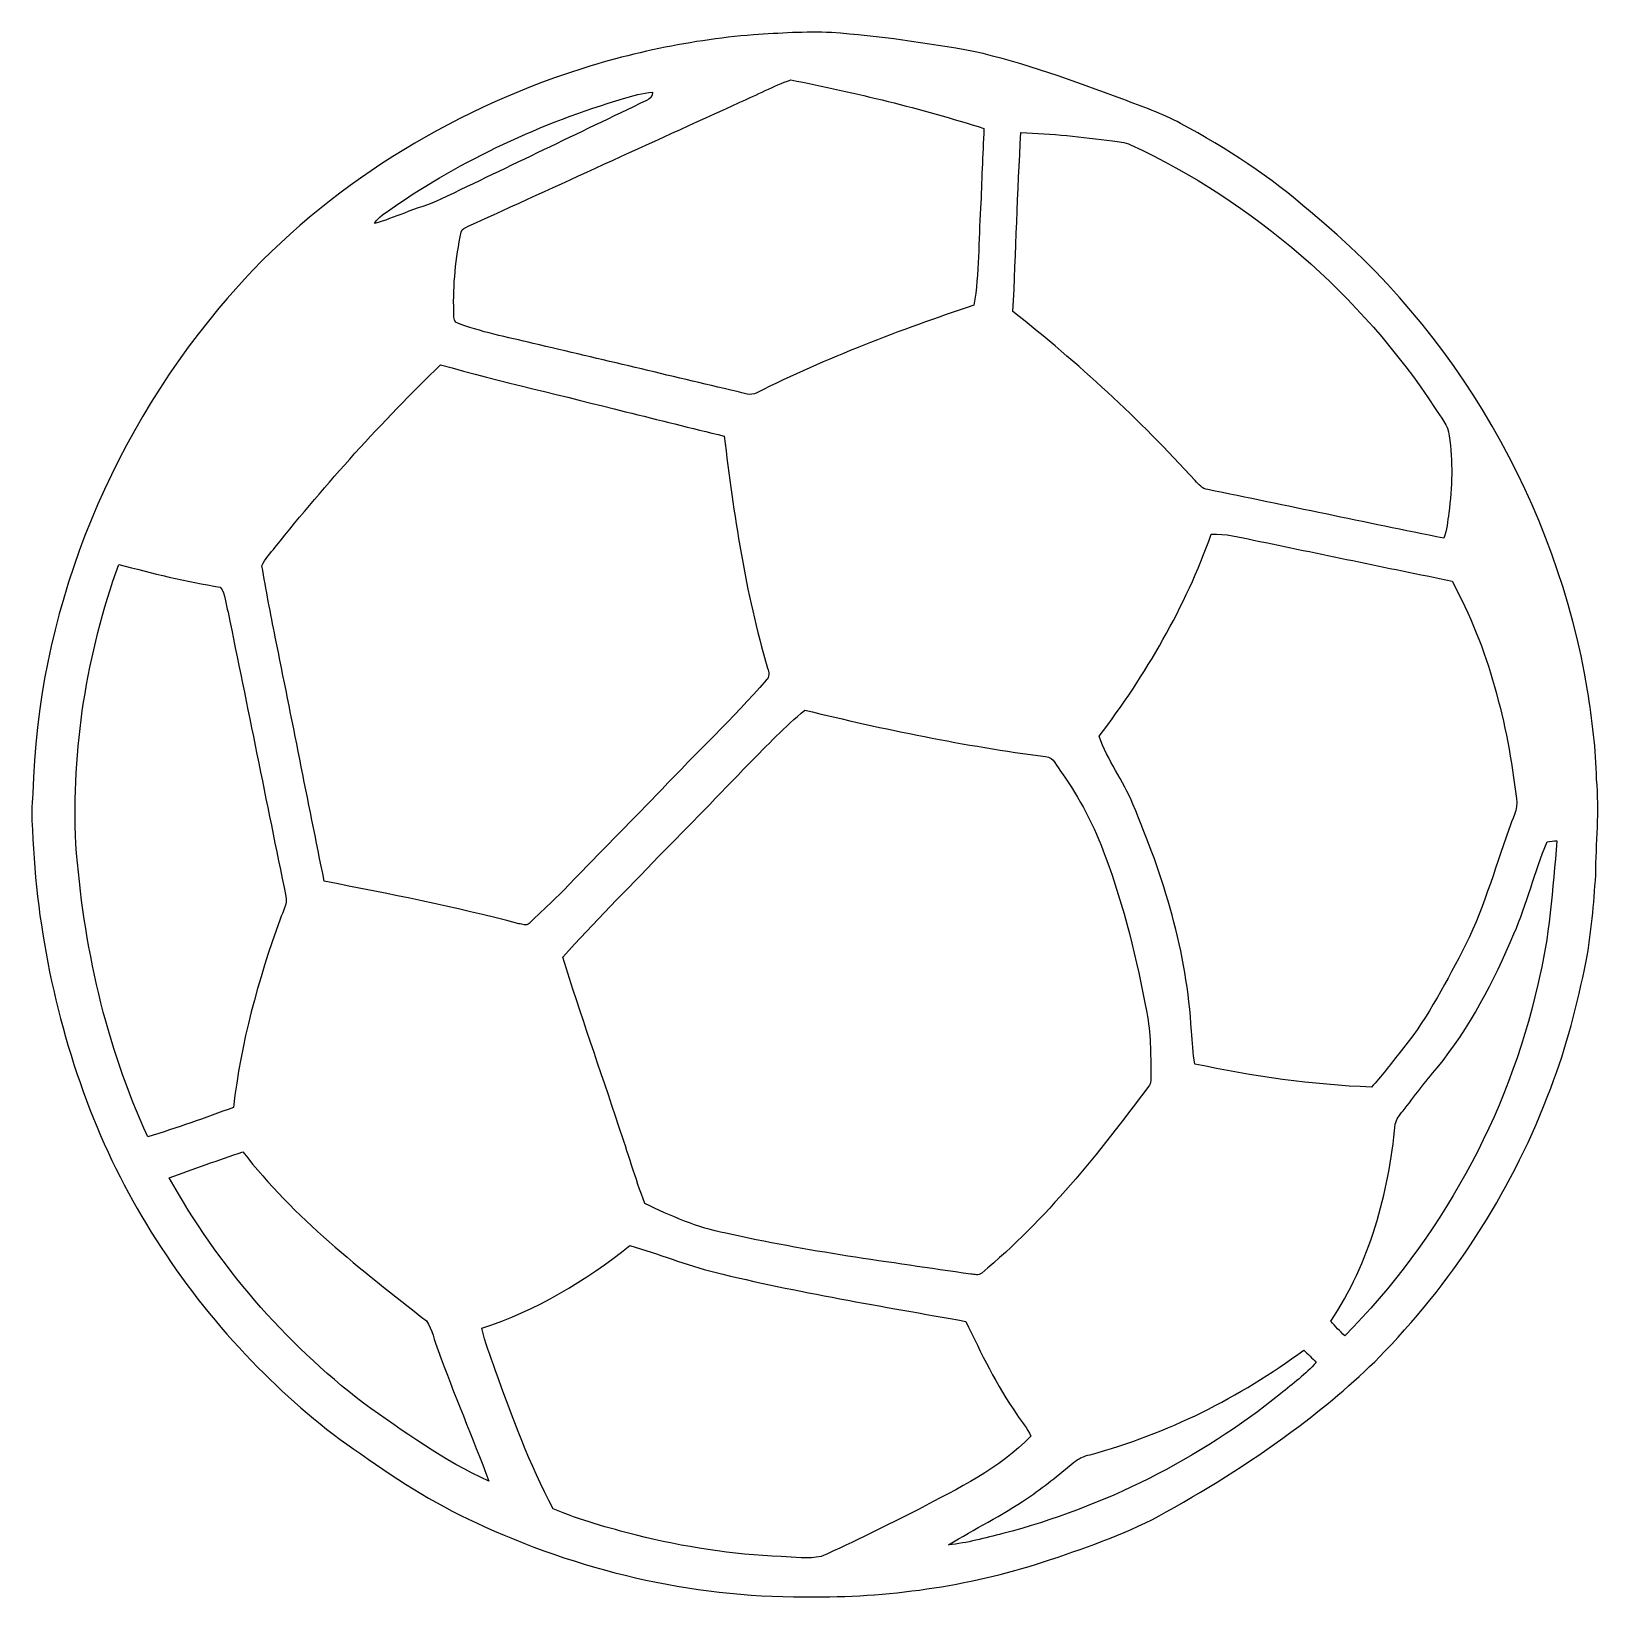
# Model space of a CAD drawing. Header units: centimetres. Extents: x -11.2 to 11.8, y -11.7 to 11.4.
import ezdxf

# ---------------------------------------------------------------- set-up
doc = ezdxf.new("R2010")
doc.units = ezdxf.units.CM
doc.header["$MEASUREMENT"] = 0
doc.layers.add('Camada 1', color=7, linetype='Continuous')

msp = doc.modelspace()

# ---------------------------------------------------------------- linework, layer by layer
at = {"layer": 'Camada 1', "color": 156}
for points, knots in [([(-0.6177, 11.29947), (-0.236, 11.3224), (0.14639, 11.35027), (0.52882, 11.33263), (0.52882, 11.33263), (1.22943, 11.28006), (1.92546, 11.17952), (2.61654, 11.05569), (2.61654, 11.05569), (3.36656, 10.88531), (4.09081, 10.61931), (4.81117, 10.35332), (4.81117, 10.35332), (5.09588, 10.23937), (5.39043, 10.14518), (5.65996, 9.99596), (5.65996, 9.99596), (6.33871, 9.63118), (6.98782, 9.20573), (7.56813, 8.69738), (7.56813, 8.69738), (9.71656, 6.94584), (11.18941, 4.39173), (11.64412, 1.65876), (11.64412, 1.65876), (11.71115, 1.2266), (11.7676, 0.79162), (11.77536, 0.35382), (11.77536, 0.35382), (11.82088, -0.1157), (11.76689, -0.58596), (11.76301, -1.05621), (11.76301, -1.05621), (11.73692, -1.48061), (11.69775, -1.905), (11.62402, -2.32409), (11.62402, -2.32409), (11.49066, -2.95592), (11.33474, -3.58493), (11.10226, -4.18889), (11.10226, -4.18889), (10.56357, -5.62785), (9.7275, -6.95501), (8.66034, -8.06097), (8.66034, -8.06097), (8.27475, -8.46632), (7.84436, -8.8258), (7.39775, -9.16199), (7.39775, -9.16199), (6.78003, -9.62871), (6.12527, -10.04569), (5.44795, -10.4207), (5.44795, -10.4207), (4.91455, -10.7262), (4.32822, -10.92093), (3.74967, -11.12202), (3.74967, -11.12202), (2.63489, -11.49561), (1.45661, -11.6727), (0.28222, -11.66883), (0.28222, -11.66883), (-1.38535, -11.69528), (-3.05257, -11.32557), (-4.56988, -10.63837), (-4.56988, -10.63837), (-5.21441, -10.34803), (-5.82224, -9.98114), (-6.39268, -9.56486), (-6.39268, -9.56486), (-6.94477, -9.20184), (-7.44078, -8.76123), (-7.9061, -8.29415), (-7.9061, -8.29415), (-8.90551, -7.27957), (-9.7162, -6.07694), (-10.26936, -4.76425), (-10.26936, -4.76425), (-10.84121, -3.37714), (-11.16083, -1.88701), (-11.21939, -0.3884), (-11.21939, -0.3884), (-11.23491, -0.21166), (-11.23068, -0.03386), (-11.21233, 0.14252), (-11.21233, 0.14252), (-11.15553, 2.74284), (-10.13777, 5.28742), (-8.47901, 7.27957), (-8.47901, 7.27957), (-7.18572, 8.83425), (-5.443, 9.98819), (-3.544, 10.66587), (-3.544, 10.66587), (-2.60103, 11.00137), (-1.61536, 11.21798), (-0.6177, 11.29947)], [0, 0, 0, 0, 0.04, 0.04, 0.04, 0.04, 0.08, 0.08, 0.08, 0.08, 0.12, 0.12, 0.12, 0.12, 0.16, 0.16, 0.16, 0.16, 0.2, 0.2, 0.2, 0.2, 0.24, 0.24, 0.24, 0.24, 0.28, 0.28, 0.28, 0.28, 0.32, 0.32, 0.32, 0.32, 0.36, 0.36, 0.36, 0.36, 0.4, 0.4, 0.4, 0.4, 0.44, 0.44, 0.44, 0.44, 0.48, 0.48, 0.48, 0.48, 0.52, 0.52, 0.52, 0.52, 0.56, 0.56, 0.56, 0.56, 0.6, 0.6, 0.6, 0.6, 0.64, 0.64, 0.64, 0.64, 0.68, 0.68, 0.68, 0.68, 0.72, 0.72, 0.72, 0.72, 0.76, 0.76, 0.76, 0.76, 0.8, 0.8, 0.8, 0.8, 0.84, 0.84, 0.84, 0.84, 0.88, 0.88, 0.88, 0.88, 0.92, 0.92, 0.92, 0.92, 1, 1, 1, 1]), ([(-0.81845, 10.30781), (-0.81845, 10.30781), (-0.81845, 10.30781), (-0.81845, 10.30781), (-0.81845, 10.30781), (-2.15053, 9.69962), (-3.48262, 9.09143), (-4.81507, 8.48359), (-4.81507, 8.48359), (-4.8514, 8.46172), (-4.91067, 8.45079), (-4.91418, 8.39927), (-4.91418, 8.39927), (-4.99957, 8.01652), (-5.03485, 7.62246), (-5.02496, 7.23053), (-5.02496, 7.23053), (-5.01791, 7.17832), (-5.03237, 7.11729), (-4.99886, 7.07248), (-4.99886, 7.07248), (-4.63091, 6.92608), (-4.24039, 6.85482), (-3.85726, 6.76098), (-3.85726, 6.76098), (-2.8582, 6.52531), (-1.85878, 6.29072), (-0.86006, 6.05296), (-0.86006, 6.05296), (-0.76553, 6.03637), (-0.6618, 5.98063), (-0.57043, 6.03708), (-0.57043, 6.03708), (0.45826, 6.54861), (1.53317, 6.961), (2.62254, 7.32296), (2.62254, 7.32296), (2.70191, 7.79426), (2.68569, 8.27405), (2.72097, 8.74924), (2.72097, 8.74924), (2.73507, 9.14011), (2.75061, 9.53099), (2.77001, 9.92152), (2.77001, 9.92152), (1.83973, 10.21926), (0.88688, 10.4468), (-0.0702, 10.63766), (-0.0702, 10.63766), (-0.32666, 10.54522), (-0.56868, 10.41646), (-0.81845, 10.30781)], [0, 0, 0, 0, 0.07142857, 0.07142857, 0.07142857, 0.07142857, 0.14285714, 0.14285714, 0.14285714, 0.14285714, 0.21428571, 0.21428571, 0.21428571, 0.21428571, 0.28571429, 0.28571429, 0.28571429, 0.28571429, 0.35714286, 0.35714286, 0.35714286, 0.35714286, 0.42857143, 0.42857143, 0.42857143, 0.42857143, 0.5, 0.5, 0.5, 0.5, 0.57142857, 0.57142857, 0.57142857, 0.57142857, 0.64285714, 0.64285714, 0.64285714, 0.64285714, 0.71428571, 0.71428571, 0.71428571, 0.71428571, 0.78571429, 0.78571429, 0.78571429, 0.78571429, 0.85714286, 0.85714286, 0.85714286, 0.85714286, 1, 1, 1, 1]), ([(-2.53083, 10.36214), (-2.53083, 10.36214), (-2.53083, 10.36214), (-2.53083, 10.36214), (-2.53083, 10.36214), (-3.73627, 10.00337), (-4.89444, 9.47031), (-5.92912, 8.75276), (-5.92912, 8.75276), (-6.02333, 8.68609), (-6.12985, 8.62753), (-6.19266, 8.52663), (-6.19266, 8.52663), (-6.03956, 8.56014), (-5.89774, 8.62788), (-5.75062, 8.67939), (-5.75062, 8.67939), (-5.57247, 8.74924), (-5.38762, 8.80145), (-5.21404, 8.88223), (-5.21404, 8.88223), (-4.20722, 9.36554), (-3.20075, 9.8499), (-2.19357, 10.33285), (-2.19357, 10.33285), (-2.13854, 10.35226), (-2.10185, 10.39283), (-2.10149, 10.45386), (-2.10149, 10.45386), (-2.24895, 10.44751), (-2.39006, 10.402), (-2.53083, 10.36214)], [0, 0, 0, 0, 0.11111111, 0.11111111, 0.11111111, 0.11111111, 0.22222222, 0.22222222, 0.22222222, 0.22222222, 0.33333333, 0.33333333, 0.33333333, 0.33333333, 0.44444444, 0.44444444, 0.44444444, 0.44444444, 0.55555556, 0.55555556, 0.55555556, 0.55555556, 0.66666667, 0.66666667, 0.66666667, 0.66666667, 0.77777778, 0.77777778, 0.77777778, 0.77777778, 1, 1, 1, 1]), ([(3.19617, 7.23018), (3.19617, 7.23018), (3.19617, 7.23018), (3.19617, 7.23018), (3.19617, 7.23018), (4.15288, 6.47488), (5.05459, 5.64797), (5.87409, 4.74451), (5.87409, 4.74451), (5.92666, 4.68982), (5.97746, 4.62244), (6.05895, 4.61222), (6.05895, 4.61222), (7.21713, 4.37868), (8.37211, 4.1275), (9.53099, 3.89854), (9.53099, 3.89854), (9.57791, 4.01708), (9.58532, 4.14548), (9.60296, 4.27036), (9.60296, 4.27036), (9.65376, 4.64538), (9.66504, 5.02813), (9.60931, 5.40315), (9.60931, 5.40315), (9.59484, 5.55941), (9.48231, 5.67796), (9.40399, 5.80636), (9.40399, 5.80636), (8.30474, 7.47747), (6.7377, 8.83778), (4.92478, 9.6841), (4.92478, 9.6841), (4.8408, 9.72114), (4.74802, 9.7289), (4.65842, 9.74124), (4.65842, 9.74124), (4.21181, 9.79734), (3.76344, 9.84778), (3.31328, 9.86155), (3.31328, 9.86155), (3.26143, 8.9856), (3.23849, 8.10718), (3.19617, 7.23018)], [0, 0, 0, 0, 0.08333333, 0.08333333, 0.08333333, 0.08333333, 0.16666667, 0.16666667, 0.16666667, 0.16666667, 0.25, 0.25, 0.25, 0.25, 0.33333333, 0.33333333, 0.33333333, 0.33333333, 0.41666667, 0.41666667, 0.41666667, 0.41666667, 0.5, 0.5, 0.5, 0.5, 0.58333333, 0.58333333, 0.58333333, 0.58333333, 0.66666667, 0.66666667, 0.66666667, 0.66666667, 0.75, 0.75, 0.75, 0.75, 0.83333333, 0.83333333, 0.83333333, 0.83333333, 1, 1, 1, 1]), ([(-7.64998, 3.76731), (-7.64998, 3.76731), (-7.64998, 3.76731), (-7.64998, 3.76731), (-7.64998, 3.76731), (-7.71455, 3.67595), (-7.81049, 3.59833), (-7.84436, 3.49037), (-7.84436, 3.49037), (-7.78615, 3.13972), (-7.71983, 2.79011), (-7.64857, 2.44157), (-7.64857, 2.44157), (-7.40692, 1.24566), (-7.17161, 0.04867), (-6.92891, -1.14687), (-6.92891, -1.14687), (-5.9711, -1.33278), (-5.01297, -1.52223), (-4.06893, -1.77095), (-4.06893, -1.77095), (-4.01954, -1.77729), (-3.95605, -1.8101), (-3.91478, -1.76564), (-3.91478, -1.76564), (-3.67982, -1.54164), (-3.44134, -1.32115), (-3.22085, -1.08267), (-3.22085, -1.08267), (-2.80775, -0.6491), (-2.37878, -0.23142), (-1.96849, 0.2046), (-1.96849, 0.2046), (-1.45803, 0.74048), (-0.91897, 1.24989), (-0.43249, 1.80833), (-0.43249, 1.80833), (-0.37677, 1.8549), (-0.39263, 1.92651), (-0.41098, 1.98683), (-0.41098, 1.98683), (-0.74224, 3.09845), (-0.90805, 4.25062), (-1.04951, 5.39925), (-1.04951, 5.39925), (-1.53317, 5.51673), (-2.01577, 5.63774), (-2.49872, 5.75802), (-2.49872, 5.75802), (-3.40571, 5.98769), (-4.3187, 6.19583), (-5.2197, 6.44735), (-5.2197, 6.44735), (-6.08753, 5.60882), (-6.89575, 4.70923), (-7.64998, 3.76731)], [0, 0, 0, 0, 0.06666667, 0.06666667, 0.06666667, 0.06666667, 0.13333333, 0.13333333, 0.13333333, 0.13333333, 0.2, 0.2, 0.2, 0.2, 0.26666667, 0.26666667, 0.26666667, 0.26666667, 0.33333333, 0.33333333, 0.33333333, 0.33333333, 0.4, 0.4, 0.4, 0.4, 0.46666667, 0.46666667, 0.46666667, 0.46666667, 0.53333333, 0.53333333, 0.53333333, 0.53333333, 0.6, 0.6, 0.6, 0.6, 0.66666667, 0.66666667, 0.66666667, 0.66666667, 0.73333333, 0.73333333, 0.73333333, 0.73333333, 0.8, 0.8, 0.8, 0.8, 0.86666667, 0.86666667, 0.86666667, 0.86666667, 1, 1, 1, 1]), ([(6.10941, 3.95534), (6.10941, 3.95534), (6.10941, 3.95534), (6.10941, 3.95534), (6.10941, 3.95534), (5.73193, 2.88149), (5.14702, 1.89089), (4.46405, 0.98424), (4.46405, 0.98424), (4.58294, 0.63429), (4.81965, 0.3316), (4.95864, -0.01269), (4.95864, -0.01269), (5.40843, -1.07314), (5.75944, -2.19463), (5.81837, -3.35138), (5.81837, -3.35138), (5.83706, -3.51225), (5.83776, -3.67524), (5.86846, -3.8347), (5.86846, -3.8347), (6.72394, -4.0146), (7.59213, -4.14197), (8.46632, -4.17371), (8.46632, -4.17371), (8.6113, -4.01954), (8.73512, -3.84774), (8.86777, -3.68335), (8.86777, -3.68335), (9.25018, -3.23003), (9.52605, -2.70016), (9.80015, -2.17769), (9.80015, -2.17769), (10.10002, -1.60972), (10.27112, -0.98848), (10.48456, -0.38593), (10.48456, -0.38593), (10.53358, -0.23777), (10.62989, -0.09348), (10.59638, 0.0695), (10.59638, 0.0695), (10.46797, 1.17792), (10.1868, 2.28318), (9.65093, 3.26777), (9.65093, 3.26777), (8.67762, 3.46463), (7.70573, 3.66888), (6.73311, 3.86997), (6.73311, 3.86997), (6.52744, 3.91159), (6.32107, 3.9684), (6.10941, 3.95534)], [0, 0, 0, 0, 0.07142857, 0.07142857, 0.07142857, 0.07142857, 0.14285714, 0.14285714, 0.14285714, 0.14285714, 0.21428571, 0.21428571, 0.21428571, 0.21428571, 0.28571429, 0.28571429, 0.28571429, 0.28571429, 0.35714286, 0.35714286, 0.35714286, 0.35714286, 0.42857143, 0.42857143, 0.42857143, 0.42857143, 0.5, 0.5, 0.5, 0.5, 0.57142857, 0.57142857, 0.57142857, 0.57142857, 0.64285714, 0.64285714, 0.64285714, 0.64285714, 0.71428571, 0.71428571, 0.71428571, 0.71428571, 0.78571429, 0.78571429, 0.78571429, 0.78571429, 0.85714286, 0.85714286, 0.85714286, 0.85714286, 1, 1, 1, 1]), ([(-10.58015, -0.59831), (-10.58015, -0.59831), (-10.58015, -0.59831), (-10.58015, -0.59831), (-10.58015, -0.59831), (-10.47221, -2.07785), (-10.14764, -3.55458), (-9.52182, -4.90466), (-9.52182, -4.90466), (-9.09778, -4.77519), (-8.67868, -4.62667), (-8.26381, -4.47145), (-8.26381, -4.47145), (-8.15445, -3.52354), (-7.90398, -2.59644), (-7.5759, -1.70215), (-7.5759, -1.70215), (-7.54274, -1.59315), (-7.46512, -1.4859), (-7.49406, -1.36771), (-7.49406, -1.36771), (-7.77769, 0.02399), (-8.05744, 1.41639), (-8.34319, 2.80775), (-8.34319, 2.80775), (-8.38059, 2.93051), (-8.37917, 3.0734), (-8.45749, 3.17887), (-8.45749, 3.17887), (-8.96196, 3.25649), (-9.4562, 3.3849), (-9.95045, 3.51084), (-9.95045, 3.51084), (-10.4214, 2.19886), (-10.64648, 0.7955), (-10.58015, -0.59831)], [0, 0, 0, 0, 0.1, 0.1, 0.1, 0.1, 0.2, 0.2, 0.2, 0.2, 0.3, 0.3, 0.3, 0.3, 0.4, 0.4, 0.4, 0.4, 0.5, 0.5, 0.5, 0.5, 0.6, 0.6, 0.6, 0.6, 0.7, 0.7, 0.7, 0.7, 0.8, 0.8, 0.8, 0.8, 1, 1, 1, 1]), ([(-0.68579, 0.57996), (-0.68579, 0.57996), (-0.68579, 0.57996), (-0.68579, 0.57996), (-0.68579, 0.57996), (-1.12642, 0.127), (-1.56138, -0.3316), (-2.00871, -0.77786), (-2.00871, -0.77786), (-2.47791, -1.27387), (-2.96862, -1.74978), (-3.41948, -2.26272), (-3.41948, -2.26272), (-3.16547, -3.09986), (-2.86948, -3.92394), (-2.59749, -4.75509), (-2.59749, -4.75509), (-2.46486, -5.12974), (-2.35832, -5.51461), (-2.21543, -5.88503), (-2.21543, -5.88503), (-1.83656, -6.07094), (-1.4411, -6.24028), (-1.02481, -6.32319), (-1.02481, -6.32319), (0.16369, -6.59024), (1.37266, -6.74652), (2.57632, -6.92431), (2.57632, -6.92431), (2.62924, -6.92679), (2.69309, -6.94937), (2.73755, -6.90738), (2.73755, -6.90738), (3.68477, -6.11964), (4.45487, -5.14809), (5.18759, -4.16418), (5.18759, -4.16418), (5.23063, -4.11585), (5.22427, -4.04883), (5.22464, -3.98921), (5.22464, -3.98921), (5.2204, -3.68511), (5.22181, -3.37819), (5.16254, -3.07833), (5.16254, -3.07833), (5.02143, -2.29763), (4.82776, -1.524), (4.55295, -0.77893), (4.55295, -0.77893), (4.39242, -0.3422), (4.18146, 0.0762), (3.90877, 0.45402), (3.90877, 0.45402), (3.83892, 0.53693), (3.80188, 0.68121), (3.67524, 0.68686), (3.67524, 0.68686), (2.4832, 0.84137), (1.30493, 1.08513), (0.13757, 1.36947), (0.13757, 1.36947), (-0.1584, 1.12959), (-0.41804, 0.85019), (-0.68579, 0.57996)], [0, 0, 0, 0, 0.05882353, 0.05882353, 0.05882353, 0.05882353, 0.11764706, 0.11764706, 0.11764706, 0.11764706, 0.17647059, 0.17647059, 0.17647059, 0.17647059, 0.23529412, 0.23529412, 0.23529412, 0.23529412, 0.29411765, 0.29411765, 0.29411765, 0.29411765, 0.35294118, 0.35294118, 0.35294118, 0.35294118, 0.41176471, 0.41176471, 0.41176471, 0.41176471, 0.47058824, 0.47058824, 0.47058824, 0.47058824, 0.52941176, 0.52941176, 0.52941176, 0.52941176, 0.58823529, 0.58823529, 0.58823529, 0.58823529, 0.64705882, 0.64705882, 0.64705882, 0.64705882, 0.70588235, 0.70588235, 0.70588235, 0.70588235, 0.76470588, 0.76470588, 0.76470588, 0.76470588, 0.82352941, 0.82352941, 0.82352941, 0.82352941, 0.88235294, 0.88235294, 0.88235294, 0.88235294, 1, 1, 1, 1]), ([(11.04969, -0.5662), (11.04969, -0.5662), (11.04969, -0.5662), (11.04969, -0.5662), (11.04969, -0.5662), (10.86309, -1.00858), (10.75336, -1.47849), (10.56181, -1.91876), (10.56181, -1.91876), (10.26442, -2.61691), (9.91376, -3.30305), (9.43081, -3.89254), (9.43081, -3.89254), (9.2523, -4.09256), (9.09849, -4.31236), (8.93056, -4.5212), (8.93056, -4.5212), (8.88471, -4.58257), (8.82896, -4.64255), (8.81661, -4.72086), (8.81661, -4.72086), (8.71996, -5.73758), (8.44091, -6.75815), (7.8694, -7.61434), (7.8694, -7.61434), (7.93362, -7.6902), (8.00169, -7.76286), (8.07437, -7.83096), (8.07437, -7.83096), (9.47278, -6.41526), (10.47537, -4.60691), (10.91177, -2.66417), (10.91177, -2.66417), (11.08816, -1.97309), (11.12906, -1.25801), (11.19292, -0.55033), (11.19292, -0.55033), (11.14495, -0.55562), (11.09698, -0.56091), (11.04969, -0.5662)], [0, 0, 0, 0, 0.09090909, 0.09090909, 0.09090909, 0.09090909, 0.18181818, 0.18181818, 0.18181818, 0.18181818, 0.27272727, 0.27272727, 0.27272727, 0.27272727, 0.36363636, 0.36363636, 0.36363636, 0.36363636, 0.45454545, 0.45454545, 0.45454545, 0.45454545, 0.54545455, 0.54545455, 0.54545455, 0.54545455, 0.63636364, 0.63636364, 0.63636364, 0.63636364, 0.72727273, 0.72727273, 0.72727273, 0.72727273, 0.81818182, 0.81818182, 0.81818182, 0.81818182, 1, 1, 1, 1]), ([(-9.2075, -5.50579), (-9.2075, -5.50579), (-9.2075, -5.50579), (-9.2075, -5.50579), (-9.2075, -5.50579), (-8.4977, -6.79167), (-7.51451, -7.92444), (-6.35316, -8.82297), (-6.35316, -8.82297), (-5.76014, -9.23783), (-5.17065, -9.66857), (-4.50778, -9.96843), (-4.50778, -9.96843), (-4.7498, -9.32532), (-5.02072, -8.6928), (-5.25463, -8.0465), (-5.25463, -8.0465), (-5.31636, -7.90397), (-5.33681, -7.73923), (-5.42642, -7.61188), (-5.42642, -7.61188), (-6.38844, -6.85729), (-7.37305, -6.09988), (-8.12518, -5.12444), (-8.12518, -5.12444), (-8.48642, -5.25039), (-8.84872, -5.37386), (-9.2075, -5.50579)], [0, 0, 0, 0, 0.125, 0.125, 0.125, 0.125, 0.25, 0.25, 0.25, 0.25, 0.375, 0.375, 0.375, 0.375, 0.5, 0.5, 0.5, 0.5, 0.625, 0.625, 0.625, 0.625, 0.75, 0.75, 0.75, 0.75, 1, 1, 1, 1]), ([(-4.61222, -7.71947), (-4.61222, -7.71947), (-4.61222, -7.71947), (-4.61222, -7.71947), (-4.61222, -7.71947), (-4.56881, -7.92973), (-4.48239, -8.12765), (-4.41571, -8.3312), (-4.41571, -8.3312), (-4.16489, -9.02404), (-3.91089, -9.72185), (-3.5641, -10.37271), (-3.5641, -10.37271), (-3.17076, -10.54417), (-2.75271, -10.65459), (-2.33856, -10.76395), (-2.33856, -10.76395), (-1.64182, -10.93576), (-0.9285, -11.04723), (-0.21166, -11.07546), (-0.21166, -11.07546), (-0.01658, -11.08638), (0.1852, -11.11637), (0.37747, -11.07581), (0.37747, -11.07581), (0.86113, -10.86131), (1.33456, -10.62284), (1.80622, -10.38294), (1.80622, -10.38294), (2.38619, -10.07356), (3.00002, -9.79028), (3.45827, -9.30451), (3.45827, -9.30451), (3.40535, -9.18915), (3.32351, -9.09143), (3.25261, -8.98735), (3.25261, -8.98735), (2.95556, -8.55802), (2.72661, -8.08743), (2.50189, -7.61787), (2.50189, -7.61787), (1.27, -7.39563), (0.0314, -7.19701), (-1.18497, -6.89609), (-1.18497, -6.89609), (-1.60937, -6.78956), (-2.01682, -6.62693), (-2.43557, -6.50205), (-2.43557, -6.50205), (-3.08856, -7.02132), (-3.81353, -7.46512), (-4.61222, -7.71947)], [0, 0, 0, 0, 0.07142857, 0.07142857, 0.07142857, 0.07142857, 0.14285714, 0.14285714, 0.14285714, 0.14285714, 0.21428571, 0.21428571, 0.21428571, 0.21428571, 0.28571429, 0.28571429, 0.28571429, 0.28571429, 0.35714286, 0.35714286, 0.35714286, 0.35714286, 0.42857143, 0.42857143, 0.42857143, 0.42857143, 0.5, 0.5, 0.5, 0.5, 0.57142857, 0.57142857, 0.57142857, 0.57142857, 0.64285714, 0.64285714, 0.64285714, 0.64285714, 0.71428571, 0.71428571, 0.71428571, 0.71428571, 0.78571429, 0.78571429, 0.78571429, 0.78571429, 0.85714286, 0.85714286, 0.85714286, 0.85714286, 1, 1, 1, 1]), ([(4.32893, -9.57896), (4.32893, -9.57896), (4.32893, -9.57896), (4.32893, -9.57896), (4.32893, -9.57896), (4.24039, -9.59872), (4.15607, -9.63507), (4.08798, -9.69539), (4.08798, -9.69539), (3.86679, -9.87707), (3.64418, -10.05769), (3.40783, -10.21961), (3.40783, -10.21961), (3.03776, -10.47362), (2.63136, -10.66835), (2.25036, -10.90329), (2.25036, -10.90329), (2.52095, -10.87931), (2.78377, -10.80276), (3.04729, -10.73925), (3.04729, -10.73925), (4.53178, -10.34944), (5.93548, -9.64742), (7.13069, -8.68291), (7.13069, -8.68291), (7.31061, -8.5351), (7.49899, -8.3947), (7.65562, -8.22113), (7.65562, -8.22113), (7.59566, -8.15903), (7.53321, -8.09941), (7.47041, -8.0405), (7.47041, -8.0405), (6.5278, -8.73724), (5.46276, -9.27452), (4.32893, -9.57896)], [0, 0, 0, 0, 0.1, 0.1, 0.1, 0.1, 0.2, 0.2, 0.2, 0.2, 0.3, 0.3, 0.3, 0.3, 0.4, 0.4, 0.4, 0.4, 0.5, 0.5, 0.5, 0.5, 0.6, 0.6, 0.6, 0.6, 0.7, 0.7, 0.7, 0.7, 0.8, 0.8, 0.8, 0.8, 1, 1, 1, 1])]:
    msp.add_open_spline(points, degree=3, knots=knots, dxfattribs=at)

doc.saveas('drawing.dxf')
